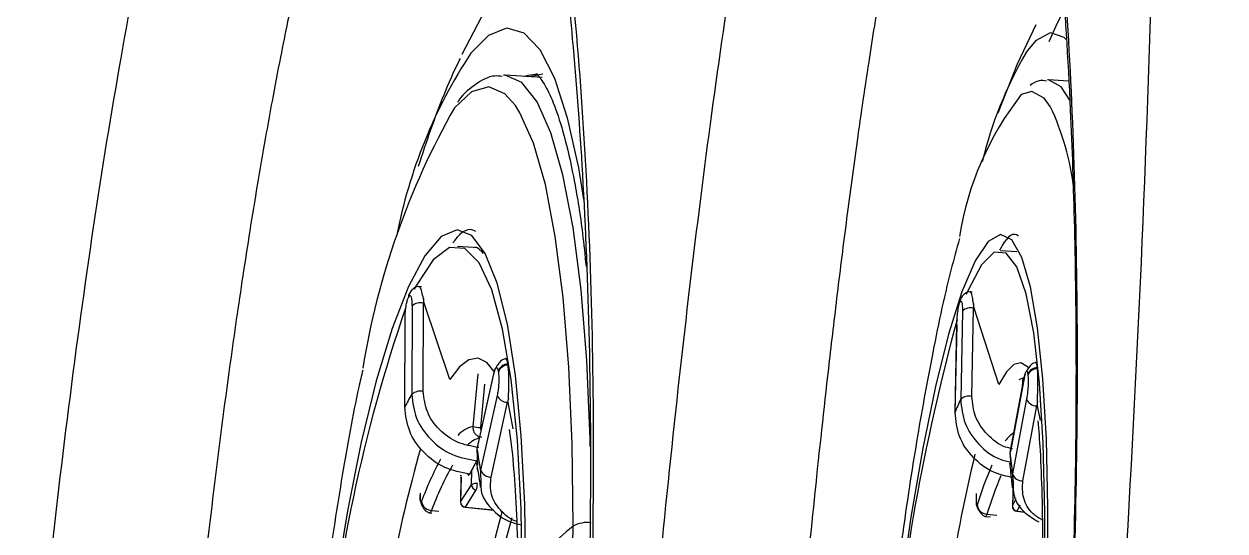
# Model space of a CAD drawing. Extents: x 400 to 501, y 484 to 634.
# Drawn here: x 487.863 to 489.288, y 549.852 to 550.453 of the extents above; entities that cross this region are included whole.
import ezdxf

# ---------------------------------------------------------------- set-up
doc = ezdxf.new("R2010")
doc.units = 0
doc.header["$MEASUREMENT"] = 0
doc.layers.add('DIM', color=3, linetype='Continuous')
doc.layers.add('GEOMETRY', color=3, linetype='Continuous', lineweight=25)

# ---------------------------------------------------------------- blocks, each defined once
blk = doc.blocks.new('2026 GRANDEE')
at = {"layer": 'GEOMETRY', "ltscale": 16}
for p, q in [((38.6387, -46.3881), (38.6167, -46.4346)), ((38.6167, -46.4346), (38.5937, -46.4928)), ((38.0094, -46.4478), (38.0072, -46.4478)), ((38.053, -46.4505), (38.0094, -46.4478)), ((38.0538, -46.4465), (38.038, -46.4496)), ((38.6775, -46.4547), (38.6538, -46.4533)), ((37.9719, -46.652), (37.9526, -46.6508)), ((38.6162, -46.6574), (38.5967, -46.6562)), ((37.8961, -46.7058), (37.8957, -46.7066)), ((37.9041, -46.6966), (37.9014, -46.7018)), ((38.5584, -46.7028), (38.5563, -46.7078)), ((37.8945, -46.7112), (37.8949, -46.7105)), ((37.8988, -46.7214), (37.8985, -46.8262)), ((37.9121, -46.8227), (37.9124, -46.7179)), ((37.9132, -46.7179), (37.9123, -46.7125)), ((37.9123, -46.7125), (37.9124, -46.7179)), ((37.9124, -46.7179), (37.9132, -46.7179)), ((37.9436, -46.8085), (37.9132, -46.7179)), ((38.5485, -46.7174), (38.5488, -46.7167)), ((38.5496, -46.713), (38.5493, -46.7137)), ((38.5656, -46.724), (38.5649, -46.7186)), ((38.5649, -46.7186), (38.5649, -46.724)), ((37.8903, -46.8415), (37.8906, -46.7367)), ((38.5516, -46.7275), (38.5496, -46.8322)), ((38.5628, -46.8286), (38.5649, -46.724)), ((38.5649, -46.724), (38.5656, -46.724)), ((38.5947, -46.8144), (38.5656, -46.724)), ((37.8903, -46.7376), (37.89, -46.8424)), ((38.5449, -46.7437), (38.5428, -46.8483)), ((38.5429, -46.8477), (38.545, -46.743)), ((38.5449, -46.7437), (38.545, -46.743)), ((38.0126, -46.7903), (38.0128, -46.7916)), ((37.9768, -46.8021), (37.9709, -46.8642)), ((37.9958, -46.8003), (37.9762, -46.8891)), ((37.9762, -46.8907), (37.9958, -46.802)), ((38.0011, -46.7987), (38.0013, -46.7999)), ((38.6084, -46.8952), (38.6251, -46.8062)), ((38.6252, -46.805), (38.6085, -46.894)), ((38.6219, -46.8069), (38.6218, -46.8078)), ((38.6235, -46.8062), (38.622, -46.8219)), ((38.6293, -46.8029), (38.6294, -46.8041)), ((38.6405, -46.7945), (38.6407, -46.7957)), ((37.9849, -46.8142), (37.98, -46.8656)), ((37.9998, -46.8275), (37.9802, -46.9163)), ((37.9926, -46.9244), (38.0122, -46.8357)), ((38.0132, -46.8306), (38.0122, -46.8357)), ((38.0122, -46.8357), (38.013, -46.8357)), ((38.013, -46.8357), (38.0132, -46.8306)), ((38.0186, -46.8672), (38.013, -46.8357)), ((38.6278, -46.8317), (38.6111, -46.9206)), ((38.6407, -46.8347), (38.6399, -46.8398)), ((38.6407, -46.8399), (38.6407, -46.8347)), ((38.5429, -46.8477), (38.5428, -46.8483)), ((38.6232, -46.9288), (38.6399, -46.8398)), ((38.6399, -46.8398), (38.6407, -46.8399)), ((38.6444, -46.8572), (38.6407, -46.8399)), ((37.9767, -46.9102), (37.9762, -46.8907)), ((38.6084, -46.8952), (38.6085, -46.894)), ((38.6094, -46.9104), (38.6084, -46.8952)), ((37.9576, -46.923), (37.9558, -46.9226)), ((37.9695, -46.9335), (37.9697, -46.9164)), ((37.9766, -46.9156), (37.9766, -46.9146)), ((37.9802, -46.9163), (37.9806, -46.9336)), ((38.6111, -46.9206), (38.6119, -46.9341)), ((37.9569, -46.924), (37.9564, -46.9542)), ((37.957, -46.9239), (37.9565, -46.9539)), ((37.9565, -46.9539), (37.9695, -46.9335)), ((37.9569, -46.9244), (37.957, -46.9239)), ((37.9569, -46.9248), (37.9569, -46.9244)), ((38.6118, -46.9287), (38.6109, -46.9589)), ((38.6117, -46.9339), (38.6109, -46.9586)), ((37.9081, -46.9456), (37.9082, -46.9509)), ((37.9083, -46.9435), (37.9084, -46.9499)), ((37.9621, -46.9599), (37.9751, -46.9396)), ((38.5679, -46.9456), (38.5678, -46.9549)), ((38.568, -46.944), (38.5679, -46.9541)), ((38.6109, -46.9586), (38.6155, -46.9497)), ((37.922, -46.964), (37.9306, -46.9649)), ((37.9565, -46.9539), (37.9564, -46.9542)), ((37.9617, -46.9602), (37.9959, -46.9637)), ((37.9621, -46.9599), (37.9954, -46.9633)), ((38.6109, -46.9586), (38.6109, -46.9589)), ((38.6162, -46.9649), (38.6254, -46.9659)), ((38.6165, -46.9647), (38.6202, -46.9574)), ((38.6165, -46.9647), (38.6252, -46.9655)), ((37.9187, -46.9667), (37.9194, -46.9668)), ((37.9199, -46.9668), (37.9224, -46.9671)), ((38.5781, -46.971), (38.5788, -46.971)), ((38.5792, -46.9711), (38.5848, -46.9717)), ((38.5808, -46.9684), (38.5925, -46.9696))]:
    blk.add_line(p, q, dxfattribs=at)
at = {"layer": 'GEOMETRY', "color": 4, "ltscale": 16, "flags": 128}
for points in [[(37.9976, -46.355), (37.9814, -46.3783), (37.9581, -46.423), (37.9581, -46.423)], [(37.9685, -46.4216), (37.9898, -46.4002), (38.0112, -46.3917), (38.0315, -46.3975), (38.0504, -46.4174), (38.0677, -46.4511), (38.083, -46.4981), (38.0961, -46.5576), (38.1023, -46.5951)], [(37.889, -48.1084), (37.901, -48.0955), (37.9225, -48.0618), (37.9441, -48.0149), (37.9653, -47.9557), (37.9858, -47.8851), (38.0053, -47.8043), (38.0234, -47.7147), (38.0399, -47.6179), (38.0543, -47.5155), (38.0665, -47.4093), (38.0764, -47.3011), (38.0836, -47.1927), (38.0881, -47.0859), (38.0898, -46.9827)]]:
    blk.add_lwpolyline(points, dxfattribs=at)
at = {"layer": 'GEOMETRY', "ltscale": 16, "flags": 128}
for points in [[(38.6547, -46.4077), (38.6645, -46.3858), (38.6728, -46.3698)], [(38.6273, -46.4209), (38.6396, -46.406), (38.6563, -46.3972), (38.6719, -46.4026), (38.6752, -46.4058)], [(38.1103, -46.8879), (38.1101, -46.8789), (38.1061, -46.7862), (38.0993, -46.7023), (38.0898, -46.6284), (38.0778, -46.566), (38.0636, -46.5159), (38.0472, -46.4792), (38.0291, -46.4563), (38.0095, -46.4478), (38.0094, -46.4478)], [(38.0321, -46.4492), (38.0366, -46.4475), (38.0482, -46.4461)], [(38.0215, -46.4838), (38.0091, -46.4699), (37.9899, -46.4615), (37.9695, -46.4674), (37.9492, -46.4863)], [(38.6538, -46.4533), (38.6538, -46.4532), (38.6526, -46.4532)], [(38.68, -46.4787), (38.6688, -46.4614), (38.6538, -46.4533)], [(38.6559, -46.4847), (38.6487, -46.4749), (38.634, -46.4669), (38.6214, -46.4708)], [(38.0898, -46.9827), (38.0886, -46.8848), (38.0847, -46.7939), (38.078, -46.7114), (38.0687, -46.6389), (38.057, -46.5775), (38.043, -46.5284), (38.0269, -46.4923), (38.0215, -46.4838)], [(38.0337, -47.0448), (38.0325, -46.9564), (38.0284, -46.8755), (38.0215, -46.8038), (38.0119, -46.743), (37.9999, -46.6944), (37.9857, -46.6591), (37.9697, -46.6378), (37.9522, -46.6312), (37.9335, -46.6392), (37.9142, -46.6618), (37.8946, -46.6984), (37.8752, -46.7482), (37.8564, -46.8101), (37.8387, -46.8828), (37.8224, -46.9645), (37.8078, -47.0534), (37.7954, -47.1477), (37.7918, -47.1798)], [(38.6524, -47.0482), (38.653, -46.96), (38.6513, -46.8792), (38.6472, -46.8078), (38.6409, -46.7472), (38.6325, -46.6989), (38.6221, -46.6639), (38.6101, -46.643), (38.5967, -46.6366), (38.5822, -46.645), (38.5669, -46.6679), (38.5511, -46.7048), (38.5352, -46.7549), (38.5196, -46.8171), (38.5047, -46.8899), (38.4906, -46.9718), (38.4778, -47.0609), (38.4666, -47.1552), (38.4636, -47.184)], [(38.0295, -47.052), (38.0282, -46.9622), (38.0238, -46.8804), (38.0164, -46.8087), (38.0062, -46.7488), (37.9935, -46.7023), (37.9785, -46.6702), (37.9616, -46.6534), (37.9433, -46.6522), (37.924, -46.6667), (37.9041, -46.6966)], [(38.649, -47.0555), (38.6496, -46.9658), (38.6476, -46.8842), (38.6432, -46.8128), (38.6364, -46.7532), (38.6273, -46.7069), (38.6163, -46.6751), (38.6036, -46.6586), (38.5895, -46.6578), (38.5743, -46.6726), (38.5584, -46.7028)], [(37.8903, -46.7376), (37.8903, -46.7376), (37.8906, -46.7367)], [(37.9963, -46.799), (37.9874, -46.7885), (37.9771, -46.7835), (37.9662, -46.7852), (37.955, -46.7936), (37.9435, -46.8085)], [(38.6295, -46.7943), (38.6289, -46.7937), (38.621, -46.7889), (38.6127, -46.7908), (38.6038, -46.7994), (38.5947, -46.8144)], [(37.8903, -46.8415), (37.89, -46.8424), (37.89, -46.8424)], [(37.9762, -46.8907), (37.9762, -46.8894), (37.9762, -46.8891)], [(37.9084, -46.9499), (37.9082, -46.9509), (37.9082, -46.9509)], [(37.9082, -46.9509), (37.9084, -46.9519), (37.9086, -46.9523)], [(37.9621, -46.9599), (37.9618, -46.9602), (37.9617, -46.9602)], [(38.6165, -46.9647), (38.6163, -46.9649), (38.6162, -46.9649)]]:
    blk.add_lwpolyline(points, dxfattribs=at)
at = {"layer": 'GEOMETRY', "ltscale": 256}
for centre, radius, start, end in [((38.477, -46.7544), 0.6077, 146.7944, 169.0203), ((39.0382, -46.6613), 0.4761, 149.6729, 166.5191), ((38.9103, -46.6967), 0.3667, 141.9651, 170.9251), ((38.7564, -46.9441), 0.928, 150.4391, 170.7541), ((38.3568, -46.6236), 0.3298, 7.1145, 24.9116), ((37.9044, -46.7112), 0.00989, 151.954, 180.0276), ((37.9048, -46.7105), 0.00983, 131.2156, 180.0821), ((37.9093, -46.734), 0.0164, 78.9836, 129.7442), ((38.5585, -46.7176), 0.00994, 156.8961, 178.9711), ((38.5588, -46.7168), 0.00991, 144.9633, 178.9969), ((39.6756, -47.337), 1.8869, 161.0444, 175.1381), ((38.5617, -46.7387), 0.0151, 77.8988, 131.8936), ((40.9169, -47.3887), 2.4592, 164.6562, 175.1445), ((38.0126, -46.8025), 0.0121, 90.2622, 161.8168), ((38.0128, -46.8037), 0.0121, 90.2622, 161.8168), ((38, -46.8013), 0.00433, 144.242, 189.2666), ((38.6264, -46.8251), 0.0179, 105.037, 115.5003), ((38.6295, -46.8058), 0.00443, 143.7981, 185.7944), ((38.6405, -46.8062), 0.0117, 89.85, 163.4889), ((38.6406, -46.8074), 0.0117, 89.85, 163.4889), ((37.909, -46.8388), 0.0164, 78.9829, 129.7439), ((38.0707, -46.9282), 0.2002, 149.3679, 154.3544), ((38.012, -46.8224), 0.0132, 202.544, 270.7982), ((38.7617, -46.932), 0.2345, 154.8123, 158.9273), ((38.5596, -46.8434), 0.0151, 77.8981, 131.8932), ((38.6395, -46.8273), 0.0125, 200.4932, 271.7081), ((37.9815, -46.902), 0.0392, 105.8025, 136.6166), ((37.9815, -46.8263), 0.0394, 254.4122, 267.8172), ((37.9932, -46.9153), 0.0404, 111.0101, 135.4553), ((38.6333, -46.9034), 0.0378, 123.2275, 144.4853), ((39.557, -47.3594), 1.7135, 164.136, 174.2313), ((37.3329, -47.005), 0.6533, 7.8039, 10.0693), ((38.2569, -47.0794), 0.369, 151.4901, 159.9861), ((38.1193, -46.9921), 0.168, 148.7282, 154.9939), ((40.7094, -47.4032), 2.2019, 166.7179, 174.5571), ((37.7946, -46.993), 0.8197, 5.0639, 6.8496), ((38.2307, -47.0742), 0.3278, 149.9521, 160.3672), ((37.9924, -46.9112), 0.0132, 202.5443, 270.7994), ((38.9876, -47.0832), 0.4368, 156.6872, 163.2588), ((38.6228, -46.9163), 0.0125, 200.4936, 271.7092), ((37.9746, -46.9412), 0.00923, 79.1555, 123.6631), ((37.9756, -46.9334), 0.00614, 180.6405, 264.9552), ((37.9545, -46.9323), 0.0218, 340.4448, 0.3225), ((38.993, -47.0924), 0.4305, 156.7853, 163.2491), ((37.9623, -46.9543), 0.00591, 179.0693, 264.1837), ((37.9626, -46.9538), 0.00614, 180.6405, 264.9552), ((38.5704, -46.955), 0.00256, 160.8402, 215.7187), ((38.617, -46.9586), 0.00605, 179.8071, 265.26), ((38.6168, -46.9591), 0.00591, 178.2086, 264.2234), ((38.1067, -47.0123), 0.0341, 82.3, 119.7252), ((38.2504, -47.1844), 0.2578, 128.5411, 147.2112)]:
    blk.add_arc(centre, radius, start, end, dxfattribs=at)
at = {"layer": 'GEOMETRY', "color": 4, "ltscale": 16}
for centre, radius, start, end in [((39.7224, -47.437), 1.7804, 164.6175, 180.4593), ((39.543, -47.4176), 1.5893, 163.7369, 187.8559)]:
    blk.add_arc(centre, radius, start, end, dxfattribs=at)
at = {"layer": 'GEOMETRY', "ltscale": 16}
for points, knots in [([(38.3574, -50.176), (38.403, -49.923), (38.4942, -49.4179), (38.6002, -48.6558), (38.6841, -47.892), (38.7432, -47.1256), (38.7803, -46.3569), (38.7849, -45.8436), (38.7872, -45.5868)], [0, 0, 0, 0, 0.1671449, 0.333734, 0.5000496, 0.6664839, 0.833174, 1, 1, 1, 1]), ([(39.1013, -45.5868), (39.0987, -45.8651), (39.0934, -46.422), (39.0511, -47.2565), (38.9836, -48.0895), (38.8874, -48.92), (38.7657, -49.748), (38.6608, -50.2959), (38.6083, -50.5702)], [0, 0, 0, 0, 0.166325, 0.332752, 0.499294, 0.665902, 0.832731, 1, 1, 1, 1]), ([(37.4386, -47.3515), (37.4455, -47.2745), (37.4592, -47.1204), (37.4845, -46.8949), (37.513, -46.678), (37.5448, -46.4734), (37.5795, -46.2847), (37.6168, -46.115), (37.6565, -45.9677), (37.6981, -45.8456), (37.7376, -45.7592), (37.7742, -45.7023), (37.8074, -45.6685), (37.8407, -45.6526), (37.8735, -45.6546), (37.9057, -45.6747), (37.9369, -45.7125), (37.9667, -45.7676), (37.9977, -45.8473), (38.0288, -45.9572), (38.0581, -46.1027), (38.0819, -46.2707), (38.0997, -46.4581), (38.1108, -46.6616), (38.115, -46.8775), (38.1119, -47.1024), (38.1019, -47.3328), (38.0893, -47.4873), (38.083, -47.5645)], [0, 0, 0, 0, 0.041087, 0.08223, 0.123464, 0.164816, 0.20631, 0.247959, 0.289767, 0.331727, 0.373822, 0.405473, 0.437165, 0.468882, 0.500608, 0.532325, 0.564013, 0.595652, 0.627228, 0.6692, 0.711024, 0.752686, 0.794189, 0.835544, 0.876774, 0.917905, 0.958968, 1, 1, 1, 1]), ([(38.1634, -47.3581), (38.1699, -47.2809), (38.183, -47.1266), (38.2055, -46.9005), (38.2298, -46.683), (38.2559, -46.4778), (38.2838, -46.2883), (38.3132, -46.1179), (38.3442, -45.97), (38.3763, -45.8473), (38.4068, -45.7604), (38.4349, -45.7031), (38.4604, -45.669), (38.4859, -45.6527), (38.514, -45.6545), (38.544, -45.6821), (38.5752, -45.7434), (38.604, -45.8345), (38.6296, -45.9535), (38.6514, -46.0979), (38.6686, -46.265), (38.6808, -46.4517), (38.6875, -46.6547), (38.6883, -46.8706), (38.6829, -47.0957), (38.6718, -47.3266), (38.6594, -47.4814), (38.6532, -47.5588)], [0, 0, 0, 0, 0.041155, 0.082368, 0.123672, 0.165097, 0.206666, 0.248384, 0.290249, 0.332246, 0.37435, 0.405987, 0.437644, 0.469305, 0.500955, 0.543102, 0.585174, 0.627141, 0.668989, 0.710711, 0.752309, 0.79379, 0.835167, 0.876457, 0.917678, 0.958852, 1, 1, 1, 1]), ([(38.5894, -45.8377), (38.5892, -45.8379), (38.5888, -45.8385), (38.5937, -45.8514), (38.5997, -45.8699), (38.6079, -45.8986), (38.6174, -45.9369), (38.629, -45.9925), (38.6424, -46.0711), (38.6565, -46.1775), (38.6699, -46.3168), (38.6795, -46.4706), (38.685, -46.6307), (38.687, -46.7889), (38.6853, -46.9655), (38.679, -47.1596), (38.6684, -47.359), (38.6572, -47.493), (38.6519, -47.5566)], [0, 0, 0, 0, 0.0336234, 0.0759211, 0.1107248, 0.13955, 0.1763989, 0.2245365, 0.2839532, 0.354622, 0.4365037, 0.5295561, 0.5978116, 0.6710195, 0.7491833, 0.832315, 0.9204385, 1, 1, 1, 1]), ([(37.9806, -45.8633), (37.9801, -45.8629), (37.9774, -45.861), (37.9854, -45.875), (37.9973, -45.9054), (38.0143, -45.9562), (38.0328, -46.0276), (38.0489, -46.105), (38.0633, -46.1899), (38.0768, -46.2859), (38.0903, -46.411), (38.1023, -46.5715), (38.1103, -46.7708), (38.1112, -46.98), (38.1055, -47.1881), (38.0959, -47.3757), (38.0851, -47.5019), (38.0799, -47.5619)], [0, 0, 0, 0, 0.0138471, 0.0682044, 0.119555, 0.1844287, 0.2473759, 0.310103, 0.3572889, 0.4133361, 0.4820419, 0.5633315, 0.6571321, 0.7633953, 0.8412049, 0.9245841, 1, 1, 1, 1]), ([(37.9812, -45.8746), (37.9768, -45.8739), (37.963, -45.8719), (37.9392, -45.885), (37.9099, -45.914), (37.8811, -45.9594), (37.8527, -46.0201), (37.8264, -46.0913), (37.7995, -46.1794), (37.7784, -46.2613), (37.7618, -46.3341), (37.7517, -46.3815), (37.7422, -46.4289), (37.7337, -46.4731), (37.725, -46.5215), (37.7165, -46.5704), (37.7075, -46.6248), (37.6992, -46.6782), (37.6914, -46.7303), (37.6796, -46.8132), (37.6645, -46.929), (37.6472, -47.0792), (37.632, -47.2277), (37.6234, -47.3264), (37.6192, -47.3749)], [0, 0, 0, 0, 0.029439, 0.093917, 0.159965, 0.227568, 0.289731, 0.357644, 0.414589, 0.48718, 0.518101, 0.545245, 0.568618, 0.596617, 0.616155, 0.64415, 0.670984, 0.69666, 0.72118, 0.744545, 0.811697, 0.876645, 0.939407, 1, 1, 1, 1]), ([(38.6027, -45.8806), (38.5987, -45.8828), (38.5874, -45.8889), (38.5687, -45.9163), (38.5471, -45.9607), (38.5255, -46.0216), (38.5054, -46.0933), (38.4848, -46.1818), (38.4685, -46.2645), (38.4556, -46.3381), (38.4476, -46.3864), (38.4401, -46.4341), (38.4335, -46.4779), (38.4271, -46.5229), (38.4212, -46.5656), (38.4151, -46.6115), (38.4093, -46.6565), (38.4038, -46.7007), (38.3987, -46.7439), (38.3898, -46.82), (38.3777, -46.9299), (38.3629, -47.0782), (38.349, -47.2281), (38.3404, -47.3304), (38.3362, -47.381)], [0, 0, 0, 0, 0.0371727, 0.1053389, 0.1759692, 0.2423598, 0.3145357, 0.3755688, 0.4526584, 0.4863224, 0.5156856, 0.5407562, 0.5703269, 0.5902734, 0.6153276, 0.6394937, 0.6627733, 0.6851681, 0.7066795, 0.7273089, 0.7973307, 0.8638053, 0.9325739, 1, 1, 1, 1]), ([(37.9559, -46.4279), (37.9555, -46.4287), (37.9416, -46.4568), (37.9249, -46.4992), (37.9109, -46.5416), (37.9061, -46.5561)], [0, 0, 0, 0, 0.0194, 0.662669, 1, 1, 1, 1]), ([(38.0058, -46.4491), (38.0029, -46.4488), (37.9918, -46.4476), (37.9739, -46.4585), (37.9601, -46.469), (37.9532, -46.4792), (37.9526, -46.4801)], [0, 0, 0, 0, 0.140489, 0.5335073, 0.9590954, 1, 1, 1, 1]), ([(38.0456, -46.4456), (38.0463, -46.446), (38.0478, -46.4469), (38.0581, -46.4609), (38.0694, -46.4866), (38.081, -46.524), (38.0918, -46.5737), (38.1002, -46.6242), (38.1039, -46.6614), (38.1053, -46.6748)], [0, 0, 0, 0, 0.130911, 0.275765, 0.422535, 0.577813, 0.739906, 0.906346, 1, 1, 1, 1]), ([(38.6513, -46.4546), (38.6484, -46.4542), (38.6411, -46.4533), (38.6354, -46.4574), (38.632, -46.4598)], [0, 0, 0, 0, 0.406076, 1, 1, 1, 1]), ([(37.974, -46.6329), (37.9739, -46.6329), (37.9663, -46.628), (37.9571, -46.6326), (37.9479, -46.6457), (37.9473, -46.6467)], [0, 0, 0, 0, 0.0130632, 0.9290641, 1, 1, 1, 1]), ([(38.6181, -46.6384), (38.6181, -46.6383), (38.6123, -46.6336), (38.6046, -46.639), (38.5967, -46.6534), (38.5957, -46.6553)], [0, 0, 0, 0, 0.0119131, 0.8692817, 1, 1, 1, 1]), ([(37.9718, -46.652), (37.9718, -46.652), (37.9759, -46.6502), (37.9795, -46.6546), (37.983, -46.659)], [0, 0, 0, 0, 0.002503, 1, 1, 1, 1]), ([(38.5481, -46.6415), (38.5447, -46.6539), (38.5321, -46.6995), (38.5157, -46.7788), (38.4967, -46.8826), (38.4808, -46.9876), (38.4671, -47.0951), (38.4559, -47.2018), (38.4469, -47.3081), (38.4401, -47.4139), (38.4359, -47.5056), (38.4346, -47.5611), (38.4341, -47.5826)], [0, 0, 0, 0, 0.046677, 0.172041, 0.284305, 0.401082, 0.511042, 0.617667, 0.722802, 0.827654, 0.933038, 1, 1, 1, 1]), ([(37.895, -46.7089), (37.8948, -46.7096), (37.8944, -46.7106), (37.8941, -46.7121), (37.894, -46.7126)], [0, 0, 0, 0, 0.674445, 1, 1, 1, 1]), ([(37.9099, -46.6989), (37.9088, -46.6987), (37.9065, -46.6982), (37.903, -46.699), (37.8996, -46.701), (37.8978, -46.7034), (37.8969, -46.7045)], [0, 0, 0, 0, 0.251109, 0.504458, 0.755614, 1, 1, 1, 1]), ([(37.9123, -46.7125), (37.9117, -46.7098), (37.9106, -46.7043), (37.9089, -46.6996), (37.9078, -46.6991), (37.9074, -46.6989)], [0, 0, 0, 0, 0.37542, 0.76025, 1, 1, 1, 1]), ([(38.5633, -46.7051), (38.5622, -46.7048), (38.56, -46.7043), (38.5565, -46.7053), (38.5532, -46.7075), (38.5515, -46.71), (38.5506, -46.7112)], [0, 0, 0, 0, 0.251462, 0.505366, 0.756629, 1, 1, 1, 1]), ([(38.5649, -46.7186), (38.5644, -46.7159), (38.5635, -46.7104), (38.5622, -46.7057), (38.5613, -46.7053), (38.561, -46.7051)], [0, 0, 0, 0, 0.3777059, 0.7648801, 1, 1, 1, 1]), ([(37.8906, -46.7367), (37.8906, -46.7339), (37.8908, -46.7283), (37.8919, -46.7204), (37.8932, -46.7144), (37.8941, -46.7123), (37.8945, -46.7112)], [0, 0, 0, 0, 0.279486, 0.559002, 0.779415, 1, 1, 1, 1]), ([(37.8949, -46.7105), (37.8955, -46.7097), (37.8966, -46.7083), (37.8979, -46.7108), (37.8987, -46.7153), (37.8987, -46.7194), (37.8988, -46.7214)], [0, 0, 0, 0, 0.279658, 0.559227, 0.779582, 1, 1, 1, 1]), ([(38.545, -46.743), (38.5451, -46.7402), (38.5454, -46.7346), (38.5463, -46.7266), (38.5474, -46.7206), (38.5482, -46.7185), (38.5485, -46.7174)], [0, 0, 0, 0, 0.279486, 0.559002, 0.779415, 1, 1, 1, 1]), ([(38.5488, -46.7167), (38.5493, -46.7159), (38.5502, -46.7145), (38.5511, -46.7169), (38.5516, -46.7215), (38.5516, -46.7255), (38.5516, -46.7275)], [0, 0, 0, 0, 0.2796579, 0.5592269, 0.7795818, 1, 1, 1, 1]), ([(37.9958, -46.802), (37.9963, -46.7999), (37.9974, -46.7959), (37.999, -46.794), (38.0003, -46.795), (38.0008, -46.7975), (38.0011, -46.7987)], [0, 0, 0, 0, 0.279486, 0.559002, 0.779415, 1, 1, 1, 1]), ([(38.0011, -46.7905), (38.0004, -46.7913), (37.9986, -46.7935), (37.9973, -46.7967), (37.9965, -46.7987)], [0, 0, 0, 0, 0.34432, 1, 1, 1, 1]), ([(38.0113, -46.7838), (38.0099, -46.784), (38.0071, -46.7845), (38.0035, -46.7871), (38.0016, -46.7897), (38.0011, -46.7905)], [0, 0, 0, 0, 0.404722, 0.805749, 1, 1, 1, 1]), ([(38.0126, -46.7903), (38.0122, -46.7884), (38.0114, -46.7844), (38.0102, -46.784), (38.0097, -46.7837)], [0, 0, 0, 0, 0.494292, 1, 1, 1, 1]), ([(38.0132, -46.8306), (38.0133, -46.8272), (38.0136, -46.8204), (38.0138, -46.8094), (38.0136, -46.7991), (38.0131, -46.7941), (38.0128, -46.7916)], [0, 0, 0, 0, 0.246603, 0.499388, 0.752586, 1, 1, 1, 1]), ([(38.6388, -46.7884), (38.6379, -46.7886), (38.6357, -46.7891), (38.6327, -46.7914), (38.6309, -46.794), (38.6303, -46.7949)], [0, 0, 0, 0, 0.314344, 0.776513, 1, 1, 1, 1]), ([(38.6405, -46.7945), (38.6403, -46.7925), (38.6397, -46.7886), (38.6389, -46.7882), (38.6385, -46.788)], [0, 0, 0, 0, 0.494292, 1, 1, 1, 1]), ([(37.8403, -46.7975), (37.8387, -46.8042), (37.8295, -46.8441), (37.8156, -46.9231), (37.7984, -47.0328), (37.7845, -47.1453), (37.7736, -47.2568), (37.7657, -47.3677), (37.7605, -47.4795), (37.7596, -47.5525), (37.7592, -47.5898)], [0, 0, 0, 0, 0.028474, 0.168461, 0.313906, 0.45288, 0.588679, 0.723397, 0.858527, 1, 1, 1, 1]), ([(38.0013, -46.7999), (38.0015, -46.802), (38.0019, -46.8061), (38.0016, -46.8143), (38.0009, -46.8217), (38.0001, -46.8256), (37.9998, -46.8275)], [0, 0, 0, 0, 0.279658, 0.559227, 0.779582, 1, 1, 1, 1]), ([(38.6251, -46.8062), (38.6256, -46.8042), (38.6265, -46.8001), (38.6278, -46.7983), (38.6288, -46.7992), (38.6291, -46.8016), (38.6293, -46.8029)], [0, 0, 0, 0, 0.2794856, 0.5590017, 0.7794153, 1, 1, 1, 1]), ([(38.6294, -46.8041), (38.6296, -46.8062), (38.6298, -46.8103), (38.6295, -46.8184), (38.6287, -46.8259), (38.6281, -46.8297), (38.6278, -46.8317)], [0, 0, 0, 0, 0.279658, 0.559227, 0.779582, 1, 1, 1, 1]), ([(38.6303, -46.7949), (38.6297, -46.7956), (38.6288, -46.7967), (38.6281, -46.7983), (38.6279, -46.7988)], [0, 0, 0, 0, 0.677921, 1, 1, 1, 1]), ([(38.6407, -46.8347), (38.6408, -46.8313), (38.641, -46.8246), (38.6412, -46.8135), (38.6412, -46.8032), (38.6409, -46.7982), (38.6407, -46.7957)], [0, 0, 0, 0, 0.246603, 0.499388, 0.752586, 1, 1, 1, 1]), ([(37.9779, -46.8893), (37.9692, -46.8878), (37.9519, -46.8847), (37.9302, -46.8688), (37.915, -46.8473), (37.9131, -46.8309), (37.9121, -46.8227)], [0, 0, 0, 0, 0.249816, 0.500222, 0.750495, 1, 1, 1, 1]), ([(37.8985, -46.8262), (37.8996, -46.8358), (37.9019, -46.8551), (37.9197, -46.8807), (37.9452, -46.8995), (37.9655, -46.9031), (37.9757, -46.9049)], [0, 0, 0, 0, 0.25003, 0.500035, 0.750022, 1, 1, 1, 1]), ([(38.5496, -46.8322), (38.5505, -46.8418), (38.5525, -46.8612), (38.5701, -46.8863), (38.5903, -46.9026), (38.6048, -46.9055), (38.6091, -46.9064)], [0, 0, 0, 0, 0.2914, 0.582771, 0.874121, 1, 1, 1, 1]), ([(38.6109, -46.8908), (38.6081, -46.8902), (38.5967, -46.8878), (38.5803, -46.8744), (38.5653, -46.8532), (38.5636, -46.8368), (38.5628, -46.8286)], [0, 0, 0, 0, 0.098099, 0.399146, 0.700035, 1, 1, 1, 1]), ([(37.967, -46.9211), (37.957, -46.919), (37.9369, -46.915), (37.9115, -46.896), (37.8937, -46.8705), (37.8914, -46.8512), (37.8903, -46.8415)], [0, 0, 0, 0, 0.249978, 0.499965, 0.74997, 1, 1, 1, 1]), ([(38.6117, -46.925), (38.6041, -46.9234), (38.5865, -46.9197), (38.5634, -46.902), (38.5459, -46.8766), (38.5439, -46.8573), (38.5429, -46.8477)], [0, 0, 0, 0, 0.199856, 0.46655, 0.733262, 1, 1, 1, 1]), ([(37.9709, -46.8642), (37.9709, -46.8655), (37.9709, -46.8679), (37.9721, -46.8707), (37.9733, -46.8725), (37.9748, -46.8742), (37.9773, -46.8761), (37.9799, -46.8766), (37.9813, -46.8769)], [0, 0, 0, 0, 0.214725, 0.380362, 0.496669, 0.563477, 0.763408, 1, 1, 1, 1]), ([(37.98, -46.8656), (37.98, -46.8662), (37.98, -46.8672), (37.9805, -46.868), (37.9808, -46.8683)], [0, 0, 0, 0, 0.583138, 1, 1, 1, 1]), ([(38.6412, -46.8577), (38.6421, -46.869), (38.6442, -46.8947), (38.6461, -46.9462), (38.647, -47.006), (38.6464, -47.0499), (38.6461, -47.0703)], [0, 0, 0, 0, 0.207408, 0.4746, 0.755258, 1, 1, 1, 1]), ([(38.0142, -46.8679), (38.0153, -46.8757), (38.018, -46.8961), (38.0214, -46.9405), (38.0243, -47.0001), (38.0246, -47.047), (38.0247, -47.0717)], [0, 0, 0, 0, 0.1592801, 0.419215, 0.6951636, 1, 1, 1, 1]), ([(37.9753, -46.9079), (37.9765, -46.9149), (37.9781, -46.9239), (37.9795, -46.9341), (37.9798, -46.9364)], [0, 0, 0, 0, 0.779014, 1, 1, 1, 1]), ([(38.6076, -46.908), (38.6085, -46.9151), (38.6095, -46.9243), (38.6105, -46.9348), (38.6107, -46.9371)], [0, 0, 0, 0, 0.7790844, 1, 1, 1, 1]), ([(37.9646, -46.9196), (37.9647, -46.9202), (37.965, -46.9215), (37.9656, -46.9222), (37.9663, -46.9221), (37.9668, -46.9214), (37.967, -46.9211)], [0, 0, 0, 0, 0.259419, 0.518943, 0.768457, 1, 1, 1, 1]), ([(37.9806, -46.9336), (37.9806, -46.9359), (37.9804, -46.9462), (37.9922, -46.9623), (38.0096, -46.9767), (38.024, -46.9799), (38.0286, -46.9809)], [0, 0, 0, 0, 0.101769, 0.465696, 0.829597, 1, 1, 1, 1]), ([(38.0228, -46.9769), (38.0227, -46.9769), (38.0145, -46.9747), (38.0027, -46.9637), (37.9909, -46.9454), (37.992, -46.9314), (37.9926, -46.9244)], [0, 0, 0, 0, 0.0045, 0.33679, 0.668906, 1, 1, 1, 1]), ([(38.6119, -46.9341), (38.6119, -46.9377), (38.6119, -46.9494), (38.6225, -46.9658), (38.6364, -46.9741), (38.6422, -46.9776)], [0, 0, 0, 0, 0.203655, 0.663993, 1, 1, 1, 1]), ([(38.6463, -46.9753), (38.6425, -46.973), (38.6319, -46.9664), (38.6225, -46.9495), (38.623, -46.9357), (38.6232, -46.9288)], [0, 0, 0, 0, 0.21699, 0.609098, 1, 1, 1, 1]), ([(37.9084, -46.9499), (37.9085, -46.9509), (37.9086, -46.9529), (37.9091, -46.9543), (37.9097, -46.9543), (37.91, -46.9535), (37.9102, -46.9531)], [0, 0, 0, 0, 0.279218, 0.560803, 0.78229, 1, 1, 1, 1]), ([(37.9088, -46.953), (37.9089, -46.9535), (37.9092, -46.9548), (37.9104, -46.9578), (37.9125, -46.9617), (37.9158, -46.9653), (37.9183, -46.9663), (37.9195, -46.9668)], [0, 0, 0, 0, 0.080434, 0.201638, 0.458487, 0.728054, 1, 1, 1, 1]), ([(37.9193, -46.9666), (37.9193, -46.9667), (37.9197, -46.9671), (37.9203, -46.9669), (37.9211, -46.966), (37.9217, -46.9647), (37.922, -46.964)], [0, 0, 0, 0, 0.104087, 0.402424, 0.700975, 1, 1, 1, 1]), ([(38.5679, -46.9541), (38.568, -46.9551), (38.568, -46.9572), (38.5684, -46.9586), (38.5688, -46.9586), (38.5691, -46.9578), (38.5693, -46.9574)], [0, 0, 0, 0, 0.279218, 0.560803, 0.78229, 1, 1, 1, 1]), ([(38.5686, -46.9575), (38.5686, -46.9579), (38.5689, -46.9591), (38.5697, -46.9611), (38.5708, -46.9635), (38.5726, -46.9665), (38.5754, -46.9696), (38.5777, -46.9706), (38.5789, -46.971)], [0, 0, 0, 0, 0.058327, 0.181907, 0.311422, 0.445677, 0.721595, 1, 1, 1, 1]), ([(38.5787, -46.9709), (38.5787, -46.971), (38.579, -46.9714), (38.5794, -46.9711), (38.5801, -46.9703), (38.5806, -46.969), (38.5808, -46.9684)], [0, 0, 0, 0, 0.098322, 0.398578, 0.699051, 1, 1, 1, 1])]:
    blk.add_open_spline(points, degree=3, knots=knots, dxfattribs=at)
for points in [[(37.9102, -46.9531), (37.9104, -46.9544), (37.9109, -46.957), (37.9136, -46.9605), (37.9175, -46.9632), (37.9205, -46.9638), (37.922, -46.964)], [(38.5693, -46.9574), (38.5695, -46.9587), (38.5698, -46.9613), (38.5725, -46.9649), (38.5763, -46.9675), (38.5793, -46.9681), (38.5808, -46.9684)]]:
    blk.add_open_spline(points, degree=3, dxfattribs=at)

msp = doc.modelspace()

# ---------------------------------------------------------------- block references
at = {"layer": 'DIM'}
msp.add_blockref('2026 GRANDEE', (450.4248, 596.8403), dxfattribs=at)

doc.saveas('drawing.dxf')
